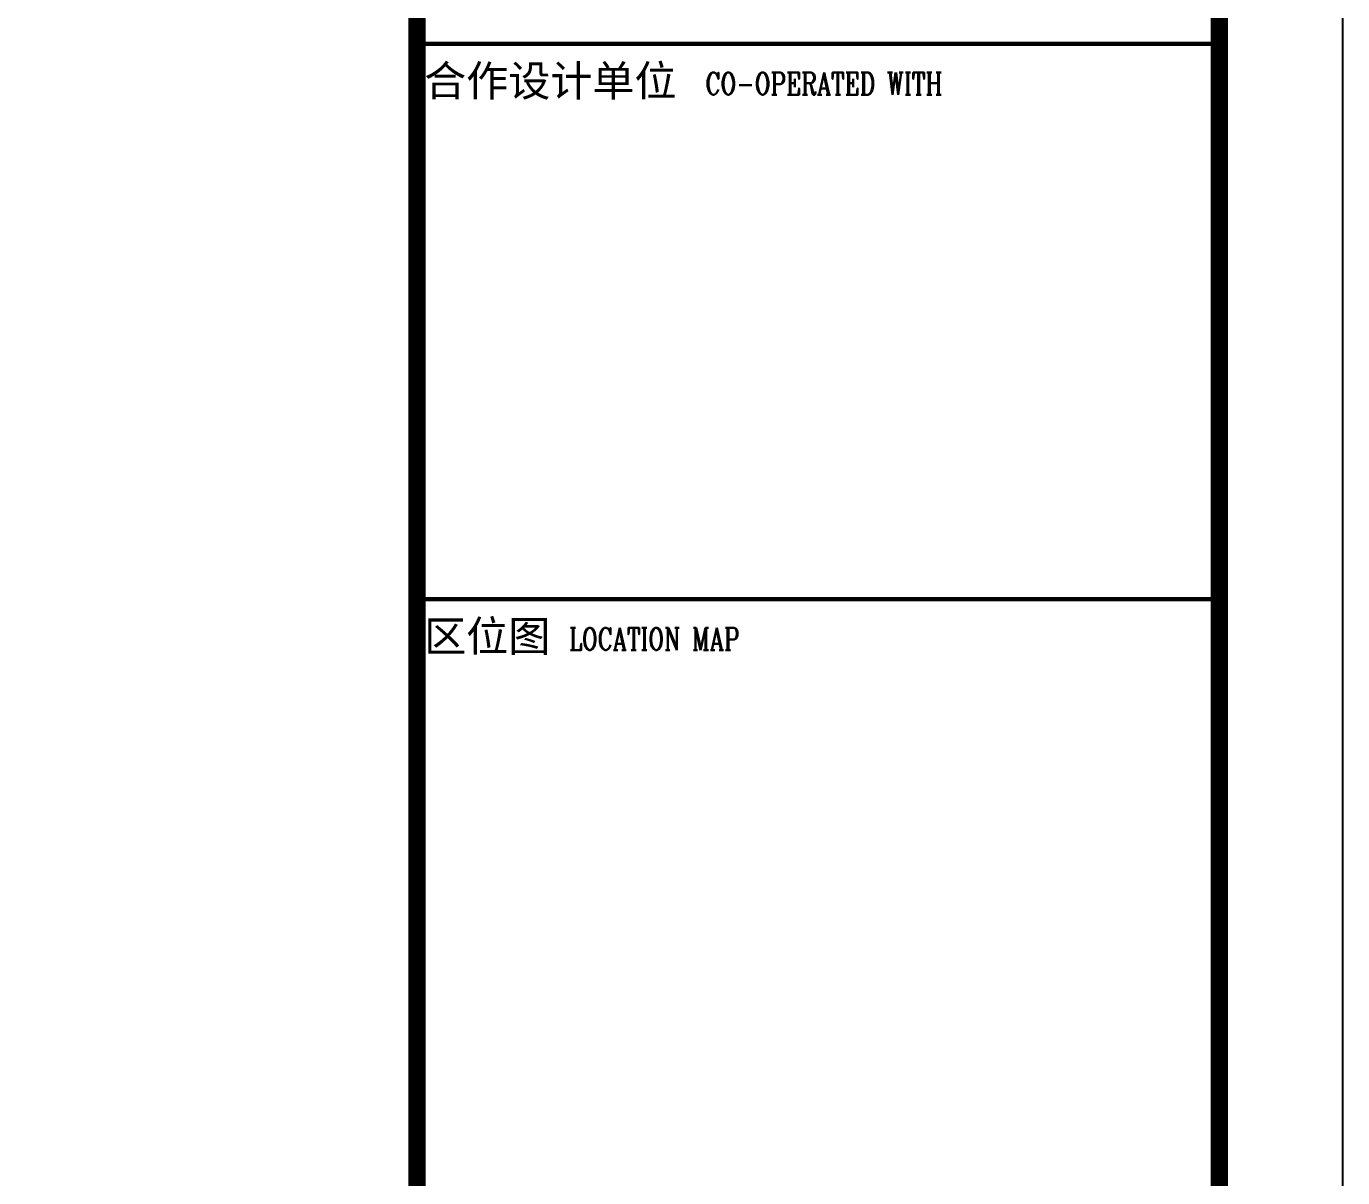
# Model space of a CAD drawing. Extents: x -248860 to 1018944, y -1060852 to 188626.
# Drawn here: x 976625 to 987292, y 59675 to 69005 of the extents above; entities that cross this region are included whole.
import ezdxf

# ---------------------------------------------------------------- set-up
doc = ezdxf.new("R2010")
doc.units = 0
doc.header["$LTSCALE"] = 1000
doc.header["$MEASUREMENT"] = 0
doc.layers.add('WALL', color=6, linetype='CONTINUOUS')
doc.layers.add('图框', color=4, linetype='CONTINUOUS')
doc.styles.add('iIcon2', font='')
doc.styles.add('MIMI-TKWZ', font='romanc.shx', dxfattribs={"width": 0.75, "oblique": 15, "bigfont": 'bigfont.shx'})
doc.styles.get('iIcon2').set_extended_font_data('SimSun')

# ---------------------------------------------------------------- blocks, each defined once
blk = doc.blocks.new('sadf f')
at = {"layer": '图框'}
blk.add_lwpolyline([(650751, 339863), (734851, 339863), (734851, 399263), (650751, 399263)], close=True, dxfattribs=at)
at = {"layer": '图框', "const_width": 140}
for points in [[(653251, 398263), (733851, 398263), (733851, 340863), (653251, 340863)], [(733851, 398263), (727351, 398263), (727351, 340863), (733851, 340863)]]:
    blk.add_lwpolyline(points, close=True, dxfattribs=at)
at = {"layer": '图框', "const_width": 35}
for points in [[(727351, 389363), (733851, 389363)], [(727351, 384863), (733851, 384863)]]:
    blk.add_lwpolyline(points, dxfattribs=at)
at = {"layer": '图框', "style": 'iIcon2'}
for s, p in [('合作设计单位', (727408, 388939)), ('区位图 ', (727408, 384439))]:
    blk.add_text(s, height=250, dxfattribs=at).set_placement(p)
at = {"layer": '图框', "style": 'MIMI-TKWZ', "width": 0.75}
for s, p in [('CO-OPERATED WITH', (729688, 388951)), ('LOCATION MAP', (728583, 384451))]:
    blk.add_text(s, height=180, dxfattribs=at).set_placement(p)

msp = doc.modelspace()

# ---------------------------------------------------------------- block references
at = {"layer": 'WALL'}
msp.add_blockref('sadf f', (252440.6, -320500.6), dxfattribs=at)

doc.saveas('drawing.dxf')
